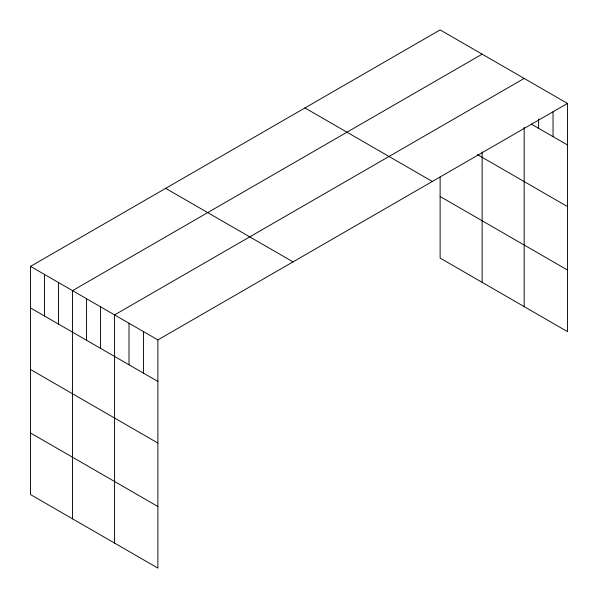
<?xml version="1.0" encoding="UTF-8"?>
<svg xmlns="http://www.w3.org/2000/svg" width="598" height="598" viewBox="0 0 598 598"><rect width="100%" height="100%" fill="white"/><g stroke="black" fill="none" stroke-linecap="round" stroke-linejoin="round"><path stroke-width="0.9" d="M567.48 103.432L157.879 339.911L157.879 568.1L30.52 494.568L30.52 266.379L440.121 29.9L567.48 103.432L567.48 331.621L440.121 258.089L440.121 176.896M524.177 127.225L524.177 306.617M482.145 54.164L72.545 290.643L72.545 518.832M524.177 78.435L114.577 314.914L114.577 543.096M531.398 124.145L567.48 144.978M477.481 154.605L567.48 206.572M304.95 107.939L432.317 181.471M440.121 196.495L567.48 270.027M165.683 188.34L293.05 261.879M30.52 266.379L157.879 339.911M30.52 307.925L157.879 381.457M30.52 369.512L157.879 443.051M30.52 432.974L157.879 506.506M553.045 111.714L553.045 136.643M538.611 119.077L538.611 128.308M482.145 151.87L482.145 282.353M143.445 331.584L143.445 373.122M129.011 323.249L129.011 364.787M100.569 306.826L100.569 348.365M86.561 298.738L86.561 340.277M58.537 282.555L58.537 324.101M44.529 274.467L44.529 316.013"/></g></svg>
